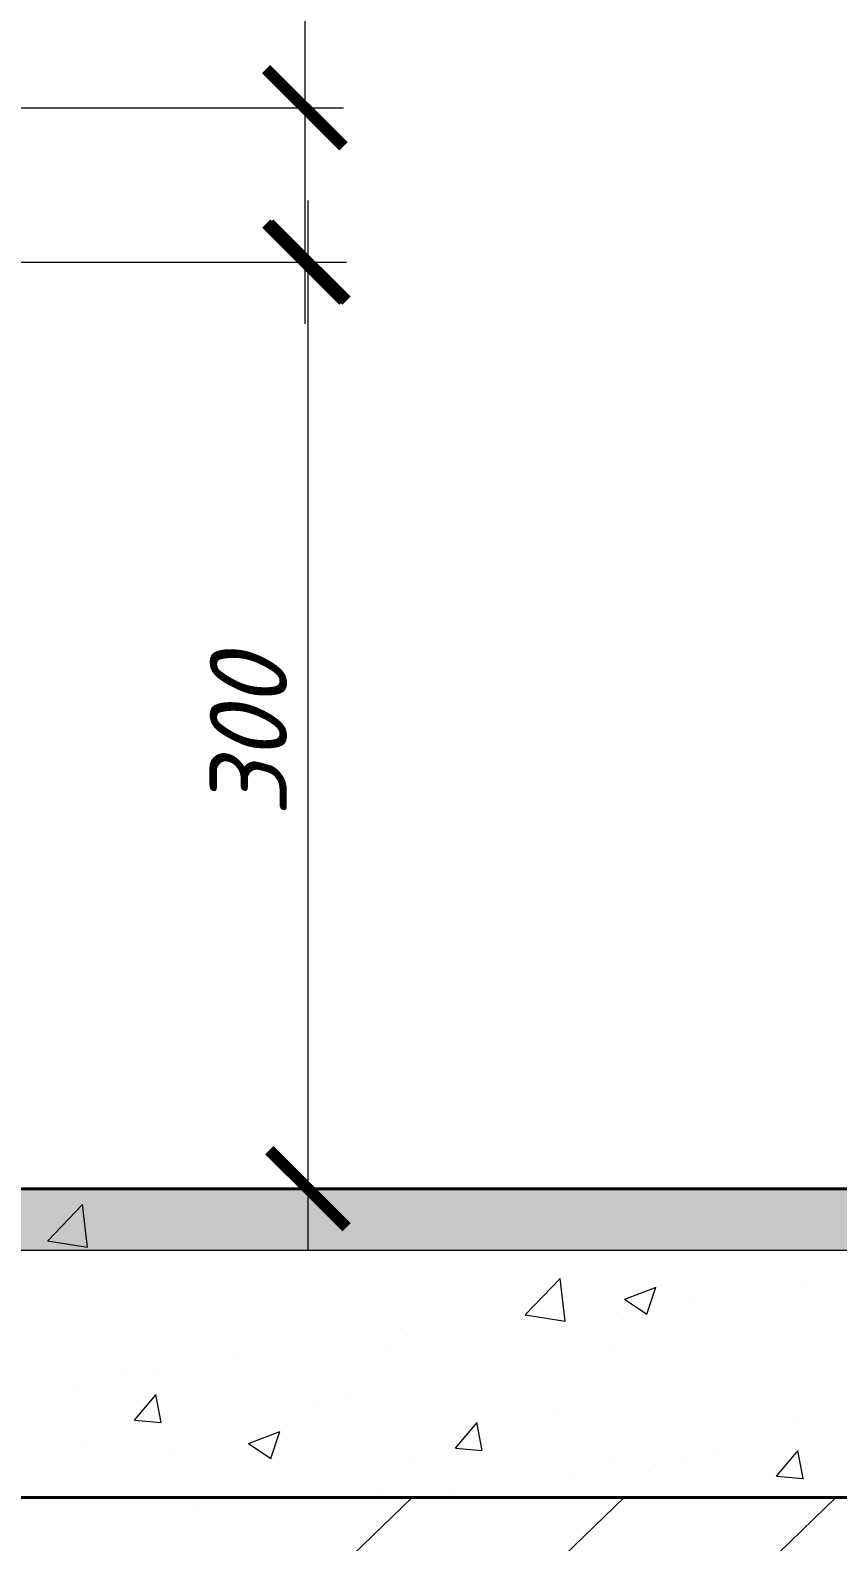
# Model space of a CAD drawing. Header units: millimetres. Extents: x -3689 to 2955806, y -724709 to -635850.
# Drawn here: x 2941494.1 to 2941755.3, y -717555.4 to -717066.1 of the extents above; entities that cross this region are included whole.
import ezdxf

# ---------------------------------------------------------------- set-up
doc = ezdxf.new("R2010")
doc.units = ezdxf.units.MM
for name, color, linetype, lineweight in [('_PP_Hatch', 9, 'Continuous', 9), ('_PP_Primary Line Continuous', 3, 'Continuous', 40), ('_Выноска', 7, 'Continuous', 15), ('Штрих Бетон неармированный', 7, 'Continuous', 15)]:
    doc.layers.add(name, color=color, linetype=linetype, lineweight=lineweight)
doc.styles.add('SPDS', font='isocpeui.ttf')

msp = doc.modelspace()

# ---------------------------------------------------------------- hatches: boundary and pattern name
at = {"layer": '_Выноска'}
h = msp.add_hatch(color=256, dxfattribs=at)
h.dxf.hatch_style = 1
h.paths.add_polyline_path([(2941325.8, -717441.14), (2941782.32, -717441.14), (2941782.32, -717461.14), (2941325.8, -717461.14)])

# ---------------------------------------------------------------- linework, layer by layer
at = {"color": 0, "linetype": 'ByBlock', "const_width": 3.75}
for points in [[(2941595.44, -717103.64), (2941570.44, -717078.64)], [(2941570.44, -717128.64), (2941595.44, -717153.64)], [(2941596.44, -717153.64), (2941571.44, -717128.64)], [(2941571.44, -717428.64), (2941596.44, -717453.64)]]:
    msp.add_lwpolyline(points, dxfattribs=at)
at = {"layer": '_PP_Hatch', "linetype": 'Continuous', "ltscale": 10}
for p, q in [((2941325.8, -717822.97), (2941617.64, -717541.14)), ((2941444.1, -717841.14), (2941754.76, -717541.14)), ((2941630.17, -717595.24), (2941686.2, -717541.14)), ((2941546.88, -717543.26), (2941546.88, -717543.26))]:
    msp.add_line(p, q, dxfattribs=at)
at = {"layer": '_PP_Primary Line Continuous'}
for p, q in [((2941325.8, -717441.14), (2941782.32, -717441.14)), ((2941782.32, -717541.14), (2941325.8, -717541.14))]:
    msp.add_line(p, q, dxfattribs=at)
at = {"layer": '_PP_Primary Line Continuous', "ltscale": 10}
msp.add_line((2941782.32, -717541.14), (2941325.8, -717541.14), dxfattribs=at)
at = {"layer": '_Выноска'}
for p, q in [((2941582.94, -717006.74), (2941582.94, -717091.14)), ((2941582.94, -717071.14), (2941582.94, -717161.14)), ((2941181.05, -717091.14), (2941595.44, -717091.14)), ((2941583.94, -717121.14), (2941583.94, -717461.14)), ((2941181.05, -717141.14), (2941595.44, -717141.14)), ((2941332.05, -717141.14), (2941596.44, -717141.14)), ((2941325.8, -717441.14), (2941782.32, -717441.14)), ((2941332.05, -717441.14), (2941596.44, -717441.14)), ((2941782.32, -717461.14), (2941325.8, -717461.14))]:
    msp.add_line(p, q, dxfattribs=at)
at = {"layer": 'Штрих Бетон неармированный', "linetype": 'Continuous'}
for p, q in [((2941563.23, -717443.7), (2941563.23, -717443.7)), ((2941610.41, -717443.88), (2941610.41, -717443.88)), ((2941499.75, -717458.02), (2941511.02, -717446.27)), ((2941512.62, -717460.02), (2941511.02, -717446.27)), ((2941537.28, -717453.15), (2941537.28, -717453.15)), ((2941499.74, -717458.02), (2941512.62, -717460.02)), ((2941654.26, -717481.99), (2941665.54, -717470.24)), ((2941667.13, -717483.99), (2941665.53, -717470.24)), ((2941686.41, -717476.91), (2941696.55, -717473.02)), ((2941693.6, -717481.8), (2941696.53, -717473.05)), ((2941743.9, -717472), (2941743.9, -717472)), ((2941686.4, -717476.94), (2941693.6, -717481.8)), ((2941707.66, -717476.77), (2941707.66, -717476.77)), ((2941654.26, -717481.98), (2941667.13, -717483.98)), ((2941683.84, -717481.22), (2941683.84, -717481.22)), ((2941608.65, -717492.08), (2941608.65, -717492.08)), ((2941616.22, -717488.81), (2941616.22, -717488.81)), ((2941561.39, -717496.03), (2941561.39, -717496.03)), ((2941681.2, -717493.68), (2941681.2, -717493.68)), ((2941525.15, -717500.8), (2941525.15, -717500.8)), ((2941535.52, -717501.35), (2941535.52, -717501.35)), ((2941508.88, -717506.64), (2941508.88, -717506.64)), ((2941527.83, -717516.04), (2941534.81, -717507.72)), ((2941536.46, -717516.8), (2941534.78, -717507.73)), ((2941596.76, -717508.17), (2941596.76, -717508.17)), ((2941586.17, -717509.9), (2941586.17, -717509.9)), ((2941527.83, -717516.04), (2941536.48, -717516.8)), ((2941631.67, -717525.13), (2941638.65, -717516.81)), ((2941640.3, -717525.89), (2941638.63, -717516.81)), ((2941663.46, -717513.17), (2941663.46, -717513.17)), ((2941740.74, -717516.43), (2941740.74, -717516.43)), ((2941512.33, -717522.67), (2941512.33, -717522.67)), ((2941564.76, -717523.61), (2941574.9, -717519.71)), ((2941571.95, -717528.49), (2941574.89, -717519.74)), ((2941539.41, -717526.08), (2941539.41, -717526.08)), ((2941564.75, -717523.64), (2941571.95, -717528.49)), ((2941631.67, -717525.13), (2941640.33, -717525.89)), ((2941715.89, -717525.47), (2941715.89, -717525.47)), ((2941735.52, -717534.21), (2941742.5, -717525.89)), ((2941744.15, -717534.98), (2941742.47, -717525.9)), ((2941616.7, -717529.35), (2941616.7, -717529.35)), ((2941682.08, -717529.42), (2941682.08, -717529.42)), ((2941693.98, -717532.62), (2941693.98, -717532.62)), ((2941705.82, -717529.1), (2941705.82, -717529.1)), ((2941669.57, -717533.88), (2941669.57, -717533.88)), ((2941735.52, -717534.21), (2941744.17, -717534.97)), ((2941606.88, -717540.27), (2941606.88, -717540.27)), ((2941631.45, -717539.96), (2941631.45, -717539.96))]:
    msp.add_line(p, q, dxfattribs=at)

# ---------------------------------------------------------------- texts
at = {"layer": '_Выноска', "style": 'SPDS'}
msp.add_text('300', height=25, rotation=90, dxfattribs=at).set_placement((2941577.17, -717320.66))

doc.saveas('drawing.dxf')
